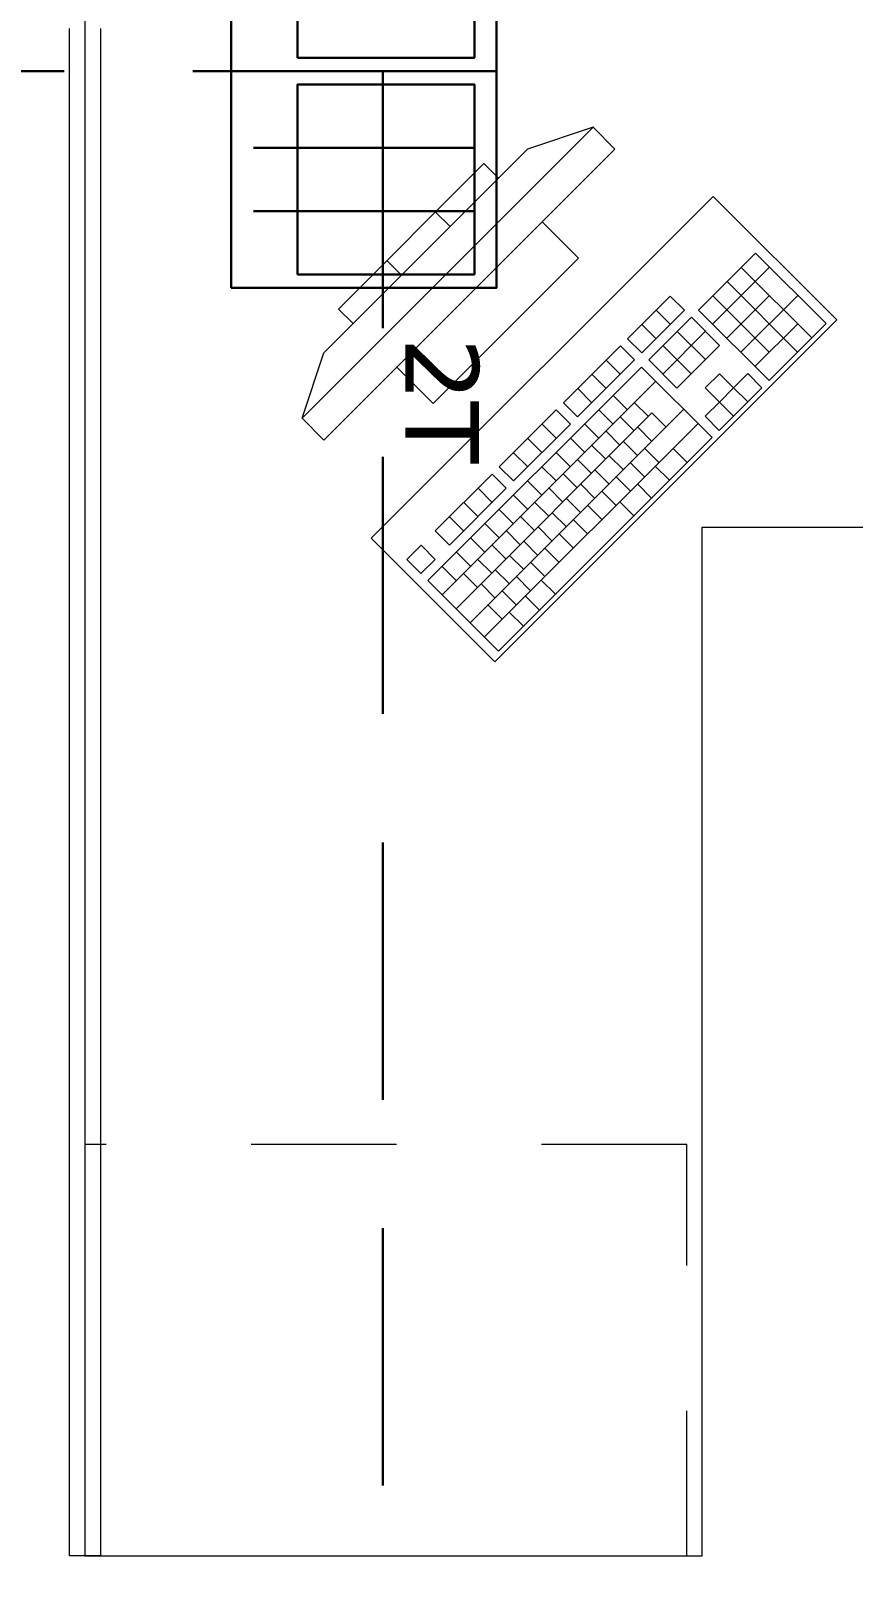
# Model space of a CAD drawing. Header units: inches. Extents: x -19 to 5698, y -728 to 92.
# Drawn here: x 110.498 to 111.298, y 24.393 to 25.898 of the extents above; entities that cross this region are included whole.
import ezdxf

# ---------------------------------------------------------------- set-up
doc = ezdxf.new("R2010")
doc.units = ezdxf.units.IN
doc.header["$MEASUREMENT"] = 0
doc.linetypes.add('HIDDEN', pattern=[0.375, 0.25, -0.125])
doc.linetypes.add('Rayas', pattern=[0.282222, 0.141111, -0.141111])
doc.layers.get('0').update_dxf_attribs({"color": 61})
doc.layers.add('00 conduct tomacorr', color=120, linetype='HIDDEN', lineweight=30)
doc.layers.add('Interior - Mobiliario', color=7, linetype='Continuous')

# ---------------------------------------------------------------- blocks, each defined once
blk = doc.blocks.new('CAJA POP UP 6 MODULOS')
at = {"layer": '00 conduct tomacorr', "linetype": 'Continuous'}
for p, q in [((-0.095, -0.165), (-0.095, -0.0151)), ((-0.052, -0.165), (-0.052, -0.0151)), ((0.052, -0.165), (0.052, -0.0151)), ((0.095, -0.165), (0.095, -0.0151)), ((0, -0.165), (0, -0.18))]:
    blk.add_line(p, q, dxfattribs=at)
for points in [[(-0.147, 0), (0.147, 0), (0.147, -0.18), (-0.147, -0.18)], [(0, 0), (0.147, 0), (0.147, -0.18), (0, -0.18)]]:
    blk.add_lwpolyline(points, close=True, dxfattribs=at)
for points in [[(-0.138, -0.045), (-0.009, -0.045), (-0.009, -0.165), (-0.138, -0.165), (-0.138, -0.045)], [(0.009, -0.045), (0.138, -0.045), (0.138, -0.165), (0.009, -0.165), (0.009, -0.045)]]:
    blk.add_lwpolyline(points, dxfattribs=at)
at = {"color": 1, "insert": (-0.1807, -0.168), "char_height": 0.05, "attachment_point": 1, "rotation": 180}
blk.add_mtext_dynamic_manual_height_columns('{\\fVerdana|b0|i0|c0|p34;2T}', width=0.000481, gutter_width=0.1561, heights=[0], dxfattribs=at)

msp = doc.modelspace()

# ---------------------------------------------------------------- linework, layer by layer
at = {"layer": '00 conduct tomacorr'}
for p, q in [((103.5309, 25.8595), (110.8407, 25.8595)), ((110.8407, 25.8595), (110.8407, 20.9107))]:
    msp.add_line(p, q, dxfattribs=at)
at = {"layer": 'Interior - Mobiliario', "color": 175, "linetype": 'Continuous', "lineweight": 13}
for p, q in [((110.536, 24.416), (110.536, 25.901)), ((110.566, 25.901), (110.566, 24.416)), ((111.0449, 25.8049), (110.7621, 25.5221)), ((111.0449, 25.8049), (110.9813, 25.7837)), ((111.0661, 25.7837), (111.0449, 25.8049)), ((110.7833, 25.5008), (111.0661, 25.7837)), ((110.7833, 25.5857), (110.9813, 25.7837)), ((110.9389, 25.7695), (110.7974, 25.6281)), ((110.953, 25.7554), (110.9389, 25.7695)), ((110.8116, 25.614), (110.953, 25.7554)), ((110.9059, 25.7083), (110.8917, 25.7224)), ((110.9954, 25.713), (110.854, 25.5715)), ((111.0308, 25.6776), (110.9954, 25.713)), ((110.8894, 25.5362), (111.0308, 25.6776)), ((111.2029, 25.6826), (111.1475, 25.6272)), ((111.2715, 25.614), (111.2029, 25.6826)), ((110.8587, 25.6611), (110.8446, 25.6753)), ((111.1612, 25.6135), (111.2166, 25.6689)), ((111.2576, 25.6002), (111.189, 25.6687)), ((111.2438, 25.5863), (111.1752, 25.6549)), ((111.12, 25.6408), (111.0785, 25.5993)), ((111.1337, 25.6271), (111.12, 25.6408)), ((111.2162, 25.5862), (111.1613, 25.641)), ((111.1749, 25.5998), (111.2165, 25.6413)), ((111.1886, 25.5861), (111.244, 25.6414)), ((110.7974, 25.6281), (110.8116, 25.614)), ((111.0922, 25.5856), (111.1337, 25.6271)), ((111.1406, 25.6203), (111.099, 25.5787)), ((111.1199, 25.6133), (111.1062, 25.627)), ((111.168, 25.5928), (111.1406, 25.6203)), ((111.1475, 25.6272), (111.2161, 25.5586)), ((111.106, 25.5994), (111.0923, 25.6131)), ((111.1127, 25.565), (111.1543, 25.6066)), ((111.1541, 25.579), (111.1267, 25.6064)), ((111.2023, 25.5723), (111.2439, 25.6139)), ((111.2161, 25.5586), (111.2715, 25.614)), ((111.0715, 25.5924), (111.0161, 25.537)), ((111.0852, 25.5787), (111.0715, 25.5924)), ((111.0785, 25.5993), (111.0922, 25.5856)), ((111.1403, 25.5651), (111.1129, 25.5926)), ((111.1265, 25.5513), (111.168, 25.5928)), ((110.7621, 25.5221), (110.7833, 25.5857)), ((111.0921, 25.5718), (110.8844, 25.3641)), ((111.0299, 25.5233), (111.0852, 25.5787)), ((111.0714, 25.5648), (111.0577, 25.5785)), ((111.1607, 25.5032), (111.0921, 25.5718)), ((111.099, 25.5787), (111.1265, 25.5513)), ((110.854, 25.5715), (110.8894, 25.5362)), ((110.8981, 25.3504), (111.1058, 25.5581)), ((111.0576, 25.551), (111.0438, 25.5647)), ((111.1679, 25.5653), (111.154, 25.5514)), ((111.1816, 25.5516), (111.1679, 25.5653)), ((111.1954, 25.5654), (111.1816, 25.5516)), ((111.2091, 25.5517), (111.1954, 25.5654)), ((111.0437, 25.5371), (111.03, 25.5508)), ((111.0781, 25.5304), (111.0644, 25.5441)), ((111.154, 25.5514), (111.1677, 25.5377)), ((111.1676, 25.5102), (111.2091, 25.5517)), ((111.1677, 25.5377), (111.1816, 25.5516)), ((111.1953, 25.5379), (111.1816, 25.5516)), ((110.9118, 25.3367), (111.1022, 25.5271)), ((110.9255, 25.323), (111.1332, 25.5307)), ((111.0092, 25.5301), (110.9538, 25.4747)), ((111.0229, 25.5163), (111.0092, 25.5301)), ((111.0161, 25.537), (111.0299, 25.5233)), ((111.0643, 25.5165), (111.0506, 25.5303)), ((111.0988, 25.5236), (111.085, 25.5373)), ((111.1159, 25.5134), (111.1022, 25.5271)), ((111.1677, 25.5377), (111.1539, 25.5239)), ((111.1814, 25.524), (111.1677, 25.5377)), ((110.7621, 25.5221), (110.7833, 25.5008)), ((110.9392, 25.3092), (111.147, 25.5169)), ((110.9675, 25.461), (111.0229, 25.5163)), ((111.0091, 25.5025), (110.9954, 25.5162)), ((111.0504, 25.5027), (111.0367, 25.5164)), ((111.0849, 25.5098), (111.0712, 25.5235)), ((111.1021, 25.4995), (111.0884, 25.5132)), ((111.1539, 25.5239), (111.1676, 25.5102)), ((110.953, 25.2955), (111.1607, 25.5032)), ((110.9952, 25.4887), (110.9815, 25.5024)), ((111.0366, 25.4889), (111.0229, 25.5026)), ((111.0711, 25.4959), (111.0574, 25.5096)), ((111.0882, 25.4857), (111.0745, 25.4994)), ((110.9814, 25.4748), (110.9677, 25.4885)), ((111.0227, 25.475), (111.009, 25.4887)), ((111.0434, 25.4682), (111.0297, 25.4819)), ((111.0572, 25.4821), (111.0435, 25.4958)), ((111.0744, 25.4718), (111.0607, 25.4855)), ((111.1089, 25.4789), (111.0952, 25.4926)), ((111.1364, 25.479), (111.1227, 25.4927)), ((110.9469, 25.4677), (110.8915, 25.4124)), ((110.9606, 25.454), (110.9469, 25.4677)), ((110.9538, 25.4747), (110.9675, 25.461)), ((111.0089, 25.4612), (110.9952, 25.4749)), ((111.0295, 25.4544), (111.0158, 25.4681)), ((111.0605, 25.458), (111.0468, 25.4717)), ((111.095, 25.465), (111.0813, 25.4787)), ((111.1191, 25.4617), (111.1054, 25.4754)), ((110.9052, 25.3986), (110.9606, 25.454)), ((110.9468, 25.4402), (110.9331, 25.4539)), ((110.995, 25.4473), (110.9813, 25.461)), ((111.0157, 25.4405), (111.002, 25.4542)), ((111.0467, 25.4441), (111.033, 25.4578)), ((111.0812, 25.4512), (111.0675, 25.4649)), ((111.1018, 25.4444), (111.0881, 25.4581)), ((110.9329, 25.4263), (110.9192, 25.4401)), ((110.9812, 25.4335), (110.9675, 25.4472)), ((111.0018, 25.4267), (110.9881, 25.4404)), ((111.0328, 25.4303), (111.0191, 25.444)), ((111.0535, 25.4235), (111.0398, 25.4372)), ((111.0673, 25.4373), (111.0536, 25.451)), ((111.0845, 25.4271), (111.0708, 25.4408)), ((110.9191, 25.4125), (110.9054, 25.4262)), ((110.9673, 25.4196), (110.9536, 25.4333)), ((110.988, 25.4128), (110.9743, 25.4265)), ((111.019, 25.4164), (111.0053, 25.4301)), ((111.0396, 25.4096), (111.0259, 25.4233)), ((110.8915, 25.4124), (110.9052, 25.3986)), ((110.9535, 25.4058), (110.9398, 25.4195)), ((110.9741, 25.399), (110.9604, 25.4127)), ((111.0052, 25.4026), (110.9914, 25.4163)), ((111.0258, 25.3958), (111.0121, 25.4095)), ((110.8777, 25.3985), (110.8638, 25.3847)), ((110.8914, 25.3848), (110.8777, 25.3985)), ((110.9258, 25.3781), (110.9121, 25.3918)), ((110.9396, 25.3919), (110.9259, 25.4056)), ((110.9603, 25.3851), (110.9466, 25.3988)), ((110.9913, 25.3887), (110.9776, 25.4024)), ((111.0119, 25.3819), (110.9982, 25.3956)), ((110.8638, 25.3847), (110.8775, 25.3709)), ((110.8775, 25.3709), (110.8914, 25.3848)), ((110.912, 25.3642), (110.8982, 25.3779)), ((110.9464, 25.3713), (110.9327, 25.385)), ((110.9775, 25.3749), (110.9637, 25.3886)), ((110.9981, 25.3681), (110.9844, 25.3818)), ((110.8844, 25.3641), (110.953, 25.2955)), ((110.9326, 25.3574), (110.9189, 25.3711)), ((110.9498, 25.3472), (110.9361, 25.3609)), ((110.9636, 25.361), (110.9499, 25.3747)), ((110.9842, 25.3542), (110.9705, 25.368)), ((111.0083, 25.3509), (110.9946, 25.3646)), ((110.9704, 25.3404), (110.9567, 25.3541)), ((110.9928, 25.3353), (110.9791, 25.349)), ((110.9566, 25.3265), (110.9428, 25.3403)), ((110.9772, 25.3198), (110.9635, 25.3335)), ((110.566, 24.416), (110.536, 24.416))]:
    msp.add_line(p, q, dxfattribs=at)
at = {"layer": 'Interior - Mobiliario', "color": 175, "linetype": 'Rayas', "lineweight": 13}
for p, q in [((111.136, 24.816), (110.551, 24.816)), ((111.136, 24.416), (111.136, 24.816))]:
    msp.add_line(p, q, dxfattribs=at)
at = {"layer": 'Interior - Mobiliario', "color": 175, "linetype": 'Continuous', "lineweight": 13, "flags": 128}
for points in [[(110.551, 25.916), (110.551, 24.416), (111.151, 24.416), (111.151, 25.416), (111.851, 25.416), (111.851, 25.916)], [(110.8293, 25.4054), (110.9495, 25.2852), (111.2818, 25.6175), (111.1616, 25.7377)]]:
    msp.add_lwpolyline(points, close=True, dxfattribs=at)

# ---------------------------------------------------------------- block references
at = {"layer": '00 conduct tomacorr', "xscale": 1.432830642179531, "yscale": 1.432830642179531, "zscale": 1.432830642179531, "rotation": 89.99999999999993}
msp.add_blockref('CAJA POP UP 6 MODULOS', (110.6932, 25.8595), dxfattribs=at)

doc.saveas('drawing.dxf')
